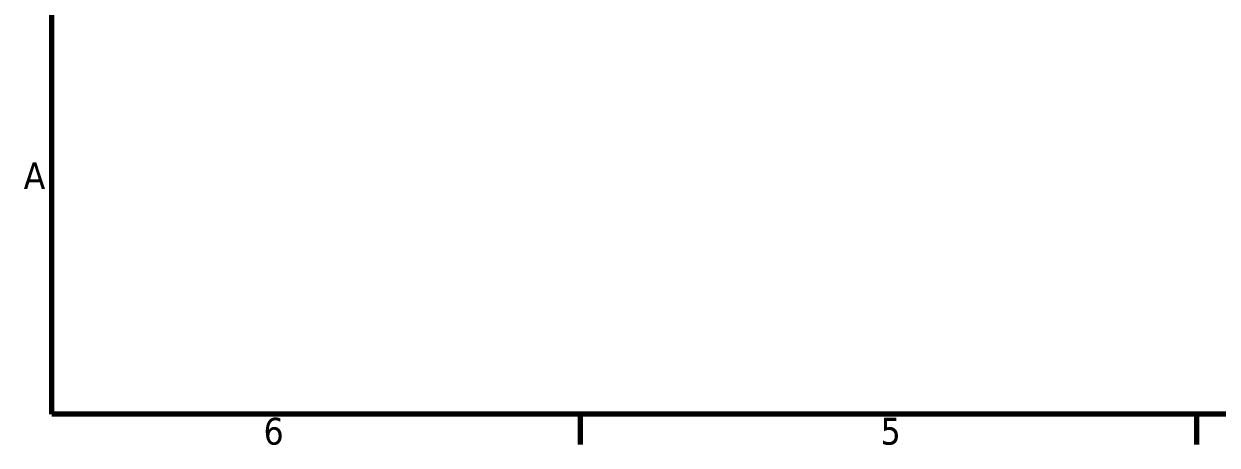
# Model space of a CAD drawing. Header units: millimetres. Extents: x 0 to 840, y 0 to 594.
# Drawn here: x 13.6 to 284.7, y 13 to 108.8 of the extents above; entities that cross this region are included whole.
import ezdxf

# ---------------------------------------------------------------- set-up
doc = ezdxf.new("R2010")
doc.units = ezdxf.units.MM
doc.header["$LTSCALE"] = 2
doc.layers.add('Border (ANSI)', color=7, linetype='Continuous', lineweight=70)
doc.styles.add('Note Text (ANSI)', font='tahoma.ttf')

# ---------------------------------------------------------------- blocks, each defined once
blk = doc.blocks.new('Borders Default Border')
at = {"layer": 'Border (ANSI)'}
for p, q in [((70, 10), (70, 6.55)), ((140, 10), (140, 6.55))]:
    blk.add_line(p, q, dxfattribs=at)
at = {"layer": 'Border (ANSI)', "flags": 128}
blk.add_lwpolyline([(10, 10), (10, 287), (410, 287), (410, 10), (10, 10)], dxfattribs=at)
at = {"layer": 'Border (ANSI)', "char_height": 3.05, "attachment_point": 7, "style": 'Note Text (ANSI)'}
for s, insert in [('A', (6.78, 35.6)), ('6', (34.03, 6.49)), ('5', (104.11, 6.49))]:
    blk.add_mtext(s, dxfattribs=dict(at, insert=insert))

msp = doc.modelspace()

# ---------------------------------------------------------------- block references
at = {"xscale": 2, "yscale": 2, "zscale": 2}
msp.add_blockref('Borders Default Border', (0, 0), dxfattribs=at)

doc.saveas('drawing.dxf')
